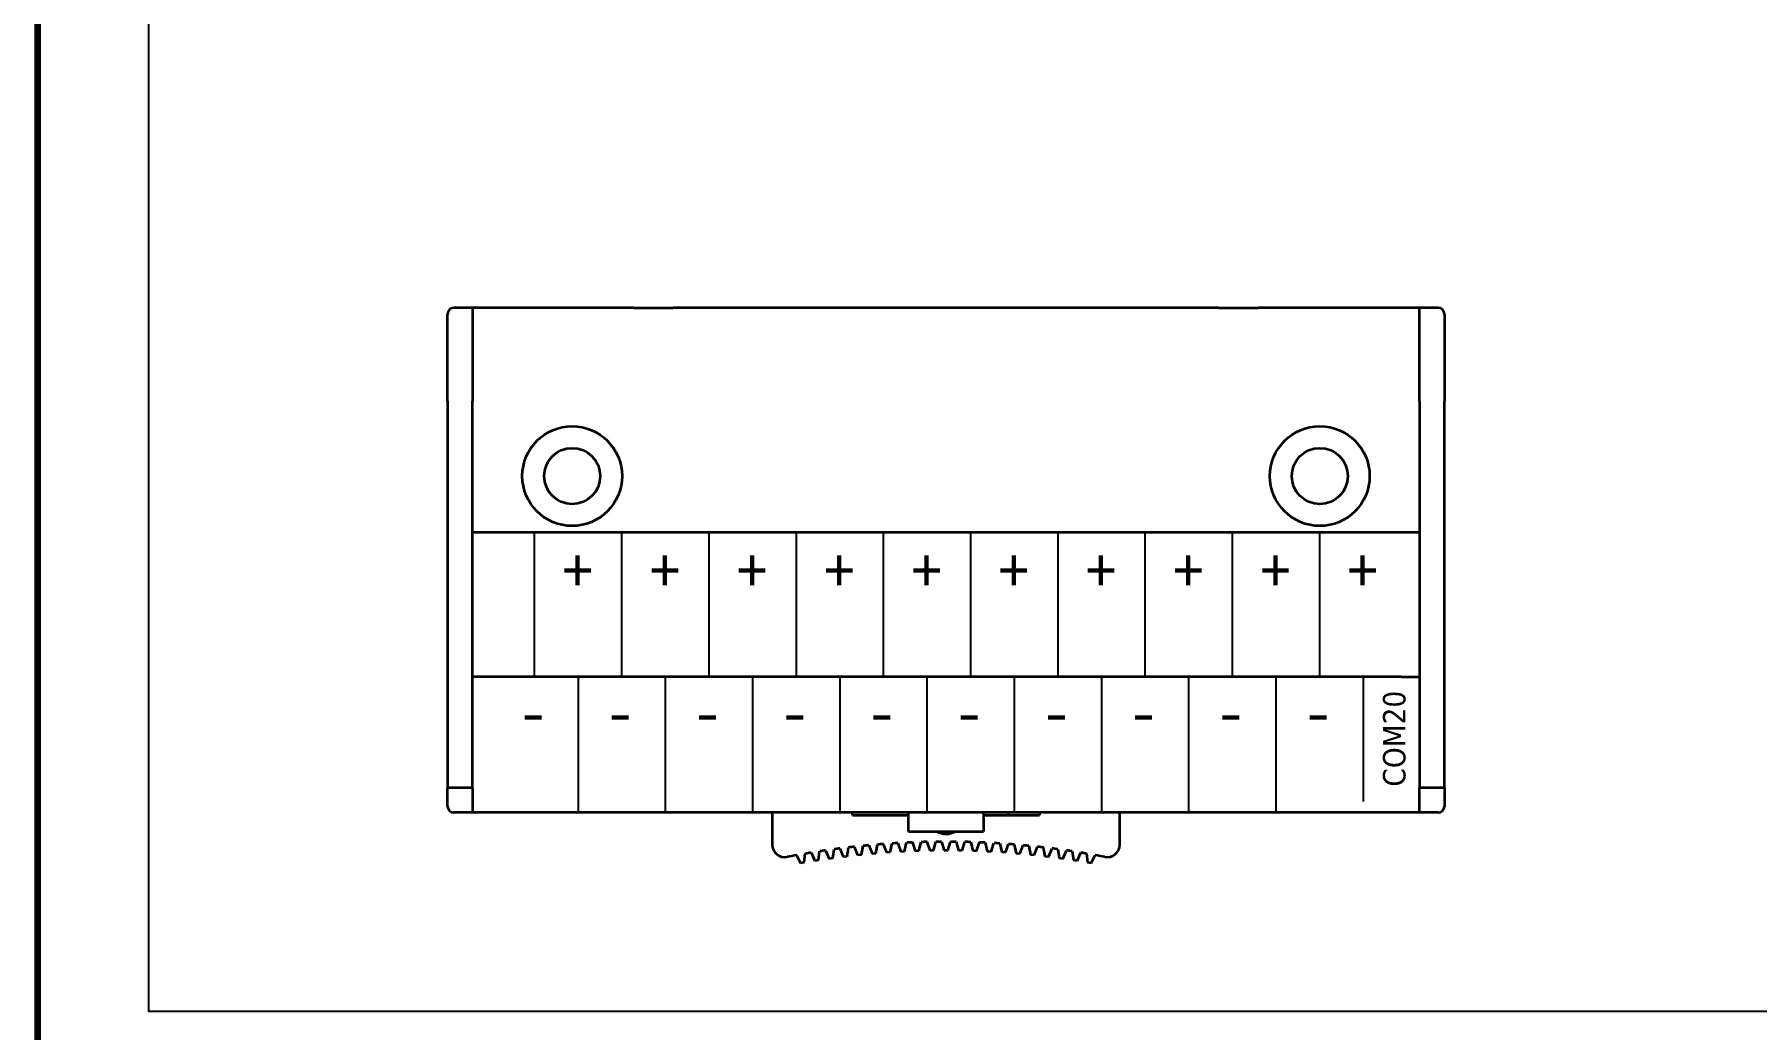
# Model space of a CAD drawing. Header units: millimetres. Extents: x 1618 to 2479, y 422 to 709.
# Drawn here: x 1617.9 to 1756.1, y 486 to 565.8 of the extents above; entities that cross this region are included whole.
import ezdxf

# ---------------------------------------------------------------- set-up
doc = ezdxf.new("R2010")
doc.units = ezdxf.units.MM
doc.layers.add('SHEET', color=7, linetype='Continuous')
doc.layers.add('가시적인 것(ISO)', color=7, linetype='Continuous', lineweight=35)
doc.styles.add('style1', font='tahoma.ttf', dxfattribs={"width": 0.7})

msp = doc.modelspace()

# ---------------------------------------------------------------- linework, layer by layer
for p, q in [((1658.02, 514.32), (1658.02, 525.92)), ((1665.02, 514.32), (1665.02, 525.92)), ((1672.02, 514.32), (1672.02, 525.92)), ((1679.02, 514.32), (1679.02, 525.92)), ((1686.02, 514.32), (1686.02, 525.92)), ((1693.02, 514.32), (1693.02, 525.92)), ((1700.02, 514.32), (1700.02, 525.92)), ((1707.02, 514.32), (1707.02, 525.92)), ((1714.02, 514.32), (1714.02, 525.92)), ((1721.02, 514.32), (1721.02, 525.92)), ((1661.53, 503.42), (1661.53, 514.32)), ((1668.53, 503.42), (1668.53, 514.32)), ((1675.53, 503.42), (1675.53, 514.32)), ((1682.53, 503.42), (1682.53, 514.32)), ((1689.53, 503.42), (1689.53, 514.32)), ((1696.53, 503.42), (1696.53, 514.32)), ((1703.53, 503.42), (1703.53, 514.32)), ((1710.53, 503.42), (1710.53, 514.32)), ((1717.53, 503.42), (1717.53, 514.32)), ((1724.53, 504.32), (1724.53, 514.32))]:
    msp.add_line(p, q)
at = {"color": 4}
msp.add_lwpolyline([(1627.05, 655.26), (1823.14, 655.26), (1823.14, 487.46), (1627.05, 487.46)], close=True, dxfattribs=at)
at = {"layer": 'SHEET', "const_width": 0.527}
msp.add_lwpolyline([(1618.14, 637.97), (1618.14, 422.63), (2031.2, 422.63), (2031.2, 637.97), (2031.2, 709.06), (1877.31, 709.06), (1618.14, 709.06)], close=True, dxfattribs=at)
at = {"layer": '가시적인 것(ISO)'}
for p, q in [((1651.03, 536.42), (1651.03, 543.42)), ((1653.03, 543.92), (1651.53, 543.92)), ((1665.95, 543.92), (1653.03, 543.92)), ((1653.03, 543.92), (1653.03, 536.42)), ((1665.95, 543.92), (1669.14, 543.92)), ((1672.21, 543.92), (1669.14, 543.92)), ((1676.1, 543.92), (1672.21, 543.92)), ((1705.95, 543.92), (1676.1, 543.92)), ((1709.84, 543.92), (1705.95, 543.92)), ((1712.91, 543.92), (1709.84, 543.92)), ((1712.91, 543.92), (1716.1, 543.92)), ((1729.03, 543.92), (1716.1, 543.92)), ((1729.03, 536.42), (1729.03, 543.92)), ((1730.53, 543.92), (1729.03, 543.92)), ((1731.03, 543.42), (1731.03, 536.42)), ((1651.03, 536.42), (1651.03, 505.47)), ((1653.03, 505.67), (1653.03, 536.42)), ((1729.03, 536.42), (1729.03, 505.67)), ((1731.03, 505.47), (1731.03, 536.42)), ((1653.03, 525.92), (1729.03, 525.92)), ((1727.55, 514.32), (1653.03, 514.32)), ((1727.55, 514.32), (1729.03, 514.32)), ((1651.03, 505.47), (1651.03, 505.42)), ((1651.03, 503.92), (1651.03, 505.42)), ((1653.03, 505.42), (1651.03, 505.42)), ((1653.03, 505.42), (1653.03, 505.67)), ((1653.03, 505.42), (1653.03, 503.42)), ((1729.03, 505.67), (1729.03, 505.42)), ((1729.03, 503.42), (1729.03, 505.42)), ((1731.03, 505.42), (1729.03, 505.42)), ((1731.03, 505.42), (1731.03, 505.47)), ((1731.03, 505.42), (1731.03, 503.92)), ((1730.53, 503.42), (1651.53, 503.42)), ((1677.08, 503.42), (1677.08, 500.85)), ((1683.53, 503.22), (1683.53, 503.42)), ((1683.53, 503.22), (1688.03, 503.22)), ((1688.03, 501.92), (1688.03, 503.42)), ((1694.03, 503.42), (1694.03, 501.92)), ((1694.03, 503.22), (1698.53, 503.22)), ((1696.03, 503.22), (1696.03, 503.42)), ((1698.53, 503.42), (1698.53, 503.22)), ((1704.98, 500.85), (1704.98, 503.42)), ((1688.03, 501.92), (1694.03, 501.92)), ((1680.8, 499.6), (1680.89, 500.32)), ((1681.35, 500.39), (1681.65, 499.72)), ((1681.95, 499.77), (1682.05, 500.49)), ((1682.51, 500.55), (1682.79, 499.88)), ((1683.1, 499.91), (1683.21, 500.63)), ((1683.67, 500.69), (1683.94, 500.01)), ((1684.25, 500.04), (1684.37, 500.76)), ((1684.84, 500.8), (1685.1, 500.12)), ((1685.4, 500.15), (1685.54, 500.86)), ((1686, 500.9), (1686.25, 500.22)), ((1686.55, 500.24), (1686.7, 500.95)), ((1687.17, 500.98), (1687.4, 500.29)), ((1687.71, 500.31), (1687.4, 500.29)), ((1687.71, 500.31), (1687.87, 501.02)), ((1688.34, 501.04), (1688.56, 500.34)), ((1688.86, 500.35), (1688.56, 500.34)), ((1688.86, 500.35), (1689.04, 501.06)), ((1689.5, 501.07), (1689.72, 500.38)), ((1690.02, 500.38), (1689.72, 500.38)), ((1690.02, 500.38), (1690.21, 501.09)), ((1690.67, 501.09), (1690.87, 500.39)), ((1691.18, 500.39), (1690.87, 500.39)), ((1691.18, 500.39), (1691.38, 501.09)), ((1691.84, 501.09), (1692.03, 500.38)), ((1692.33, 500.38), (1692.03, 500.38)), ((1692.33, 500.38), (1692.55, 501.07)), ((1693.01, 501.06), (1693.19, 500.35)), ((1693.49, 500.34), (1693.19, 500.35)), ((1693.49, 500.34), (1693.72, 501.04)), ((1694.18, 501.02), (1694.34, 500.31)), ((1694.65, 500.29), (1694.34, 500.31)), ((1694.65, 500.29), (1694.88, 500.98)), ((1695.35, 500.95), (1695.5, 500.24)), ((1695.8, 500.22), (1696.05, 500.9)), ((1696.51, 500.86), (1696.65, 500.15)), ((1696.96, 500.12), (1697.22, 500.8)), ((1697.68, 500.76), (1697.8, 500.04)), ((1698.11, 500.01), (1698.38, 500.69)), ((1698.84, 500.63), (1698.95, 499.91)), ((1699.26, 499.88), (1699.54, 500.55)), ((1700, 500.49), (1700.1, 499.77)), ((1700.4, 499.72), (1700.7, 500.39)), ((1701.16, 500.32), (1701.25, 499.6)), ((1679.04, 500.01), (1679.36, 499.36)), ((1679.66, 499.41), (1679.36, 499.36)), ((1679.66, 499.41), (1679.74, 500.13)), ((1680.2, 500.21), (1680.5, 499.55)), ((1680.8, 499.6), (1680.5, 499.55)), ((1681.95, 499.77), (1681.65, 499.72)), ((1683.1, 499.91), (1682.79, 499.88)), ((1684.25, 500.04), (1683.94, 500.01)), ((1685.4, 500.15), (1685.1, 500.12)), ((1686.55, 500.24), (1686.25, 500.22)), ((1695.8, 500.22), (1695.5, 500.24)), ((1696.96, 500.12), (1696.65, 500.15)), ((1698.11, 500.01), (1697.8, 500.04)), ((1699.26, 499.88), (1698.95, 499.91)), ((1700.4, 499.72), (1700.1, 499.77)), ((1701.55, 499.55), (1701.25, 499.6)), ((1701.55, 499.55), (1701.85, 500.21)), ((1702.31, 500.13), (1702.39, 499.41)), ((1702.69, 499.36), (1702.39, 499.41)), ((1702.69, 499.36), (1703.01, 500.01))]:
    msp.add_line(p, q, dxfattribs=at)
for centre, radius in [((1661.03, 530.42), 4), ((1721.03, 530.42), 4), ((1661.03, 530.42), 2.25), ((1721.03, 530.42), 2.25)]:
    msp.add_circle(centre, radius, dxfattribs=at)
for centre, radius, start, end in [((1651.53, 543.42), 0.5, 90, 180), ((1730.53, 543.42), 0.5, 0, 90), ((1651.53, 503.92), 0.5, 180, 270), ((1730.53, 503.92), 0.5, 270, 0), ((1691.03, 503.22), 1.5, 240.0736, 299.9264), ((1678.08, 500.85), 1, 180, 280.9785), ((1691.03, 434.09), 67, 98.3008, 98.6992), ((1691.03, 434.09), 67, 97.3008, 97.6992), ((1691.03, 434.09), 67, 96.3008, 96.6992), ((1691.03, 434.09), 67, 95.3008, 95.6992), ((1691.03, 434.09), 67, 94.3008, 94.6992), ((1691.03, 434.09), 67, 93.3008, 93.6992), ((1691.03, 434.09), 67, 92.3008, 92.6992), ((1691.03, 434.09), 67, 91.3008, 91.6992), ((1691.03, 434.09), 67, 90.3008, 90.6992), ((1691.03, 434.09), 67, 89.3008, 89.6992), ((1691.03, 434.09), 67, 88.3008, 88.6992), ((1691.03, 434.09), 67, 87.3008, 87.6992), ((1691.03, 434.09), 67, 86.3008, 86.6992), ((1691.03, 434.09), 67, 85.3008, 85.6992), ((1691.03, 434.09), 67, 84.3008, 84.6992), ((1691.03, 434.09), 67, 83.3008, 83.6992), ((1691.03, 434.09), 67, 82.3008, 82.6992), ((1691.03, 434.09), 67, 81.3008, 81.6992), ((1703.98, 500.85), 1, 259.0215, 0), ((1691.03, 434.09), 67, 100.3008, 100.9785), ((1691.03, 434.09), 67, 99.3008, 99.6992), ((1691.03, 434.09), 67, 80.3008, 80.6992), ((1691.03, 434.09), 67, 79.0215, 79.6992)]:
    msp.add_arc(centre, radius, start, end, dxfattribs=at)

# ---------------------------------------------------------------- texts
at = {"color": 7}
for s, p in [('+', (1660.28, 521.09)), ('+', (1667.28, 521.09)), ('+', (1674.28, 521.09)), ('+', (1681.28, 521.09)), ('+', (1688.28, 521.09)), ('+', (1695.28, 521.09)), ('+', (1702.28, 521.09)), ('+', (1709.28, 521.09)), ('+', (1716.28, 521.09)), ('+', (1723.28, 521.09)), ('-', (1656.7, 509.72)), ('-', (1663.7, 509.72)), ('-', (1670.7, 509.72)), ('-', (1677.7, 509.72)), ('-', (1684.7, 509.72)), ('-', (1691.7, 509.72)), ('-', (1698.7, 509.72)), ('-', (1705.7, 509.72)), ('-', (1712.7, 509.72)), ('-', (1719.7, 509.72))]:
    msp.add_text(s, height=3.5, dxfattribs=at).set_placement(p)
at = {"style": 'style1'}
msp.add_text('COM20', height=1.8, rotation=90, dxfattribs=at).set_placement((1727.9, 505.51))

doc.saveas('drawing.dxf')
